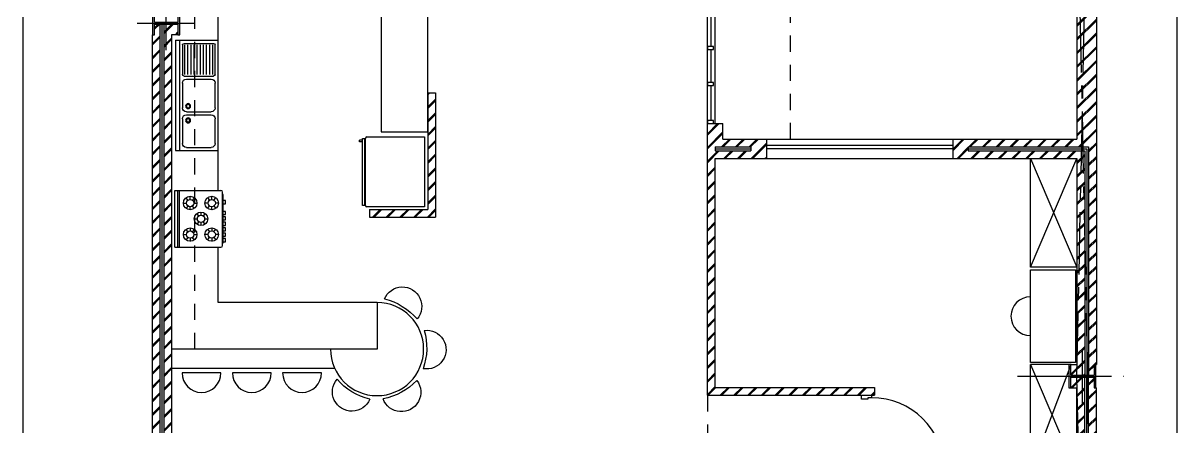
# Model space of a CAD drawing. Header units: inches. Extents: x 10.7 to 41.1, y 27.3 to 57.7.
# Drawn here: x 21.47 to 30.38, y 49.86 to 52.98 of the extents above; entities that cross this region are included whole.
import ezdxf

# ---------------------------------------------------------------- set-up
doc = ezdxf.new("R2010")
doc.units = ezdxf.units.IN
doc.header["$MEASUREMENT"] = 0
doc.linetypes.add('ACAD_ISO04W100', pattern=[30, 24, -3, 0, -3])
doc.linetypes.add('HIDDEN', pattern=[0.375, 0.25, -0.125])
for name, color, linetype in [('1', 1, 'Continuous'), ('2', 2, 'Continuous'), ('4', 4, 'Continuous'), ('6', 6, 'Continuous'), ('ax', 1, 'Continuous'), ('badband', 3, 'Continuous'), ('ct', 5, 'Continuous'), ('DIM', 2, 'Continuous'), ('DOOR', 1, 'Continuous'), ('DOR', 2, 'Continuous'), ('FUR', 7, 'Continuous'), ('HATCH', 1, 'Continuous'), ('PLM', 7, 'Continuous'), ('WALL', 4, 'Continuous')]:
    doc.layers.add(name, color=color, linetype=linetype)
doc.layers.get('DIM').off()
doc.linetypes.add('BATTING', pattern='A,0.0001,-0.1,[134,ltypeshp.shx,S=0.1,R=0,X=-0.1,Y=0],-0.2,[134,ltypeshp.shx,S=0.1,R=180,X=0.1,Y=0],-0.1', length=0.4001)
pattern_1 = [(45, (-1799.7073, -14817.482876), (-0.0530330086, 0.0530330086), []), (45, (-1799.6953, -14817.482876), (-0.0530330086, 0.0530330086), [])]

# ---------------------------------------------------------------- blocks, each defined once
blk = doc.blocks.new('PROR')
at = {"layer": 'DOOR'}
for p, q in [((-3.2, 0), (-3.2, -4.8)), ((0, 0), (-3.2, 0)), ((0, -1.5), (0, 0)), ((-5, -4.8), (-5, -13)), ((-3.2, -4.8), (-5, -4.8)), ((-5, -13), (0, -13)), ((0, -13), (0, -11.5))]:
    blk.add_line(p, q, dxfattribs=at)
blk = doc.blocks.new('MEH')
at = {"layer": 'DOR', "color": 1}
for p, q in [((-0.017, 0), (0, 0)), ((0.02, 0), (-0.017, 0)), ((0, 0.013), (0, -0.013)), ((0, 0), (0, 0.013)), ((0, 0), (0.02, 0))]:
    blk.add_line(p, q, dxfattribs=at)
blk.add_circle((0, 0), 0.00745, dxfattribs=at)
blk = doc.blocks.new('PROL')
at = {"layer": 'DOOR'}
for p, q in [((0, -1.5), (0, 0)), ((0, 0), (3.2, 0)), ((3.2, 0), (3.2, -4.8)), ((0, -13), (0, -11.5)), ((5, -13), (0, -13)), ((3.2, -4.8), (5, -4.8)), ((5, -4.8), (5, -13))]:
    blk.add_line(p, q, dxfattribs=at)
blk = doc.blocks.new('DOOR-1')
at = {"layer": 'DOR'}
for p, q in [((0.13, 0.072), (0.13, 0.032)), ((1.07, 0.072), (0.13, 0.072)), ((0.13, 0.032), (1.07, 0.032)), ((1.07, 0.032), (1.07, 0.072))]:
    blk.add_line(p, q, dxfattribs=at)
blk.add_arc((0.13, 0.032), 0.936, 1.1019, 90.0106, dxfattribs=at)
at = {"layer": 'WALL'}
for p, q in [((0, 1), (0.115, 1)), ((0, 0), (0.115, 0))]:
    blk.add_line(p, q, dxfattribs=at)
at = {"layer": 'DOR', "xscale": 0.01, "yscale": 0.01, "zscale": 0.01, "rotation": 270}
for name, p in [('PROL', (0.13, 1)), ('PROR', (0.13, 0))]:
    blk.add_blockref(name, p, dxfattribs=at)
at = {"layer": 'DOR', "rotation": 270}
blk.add_blockref('MEH', (0.138, 0.024), dxfattribs=at)
blk = doc.blocks.new('DOOR-100')
at = {"layer": 'DIM', "rotation": 90}
blk.add_blockref('DOOR-1', (0, 0), dxfattribs=at)
blk = doc.blocks.new('freez-c')
at = {"layer": 'FUR', "color": 11}
for p, q in [((-0.745, 0.9), (0, 0.9)), ((0, 0.9), (0, 0)), ((-0.8, 0.857), (-0.84, 0.857)), ((-0.84, 0.838), (-0.84, 0.857)), ((-0.8, 0.838), (-0.84, 0.838)), ((-0.8, 0.882), (-0.772, 0.882)), ((-0.8, 0.018), (-0.8, 0.882)), ((-0.772, 0.018), (-0.772, 0.882)), ((-0.763, 0.018), (-0.763, 0.882)), ((-0.772, 0.018), (-0.8, 0.018)), ((0, 0), (-0.745, 0))]:
    blk.add_line(p, q, dxfattribs=at)
for centre, start, end in [((-0.745, 0.882), 90, 180), ((-0.745, 0.018), 180, 270)]:
    blk.add_arc(centre, 0.0184, start, end, dxfattribs=at)
blk = doc.blocks.new('KIT4')
at = {"layer": 'FUR', "color": 11}
for p, q in [((-0.365, -0.05), (0.365, -0.05)), ((-0.365, -0.05), (-0.365, -0.645)), ((-0.365, -0.09), (0.365, -0.09)), ((-0.365, -0.11), (0.365, -0.11)), ((0.365, -0.05), (0.365, -0.645)), ((-0.25, -0.249), (-0.29, -0.249)), ((-0.24, -0.22), (-0.272, -0.196)), ((-0.272, -0.301), (-0.24, -0.277)), ((-0.203, -0.162), (-0.203, -0.202)), ((-0.203, -0.296), (-0.203, -0.336)), ((-0.166, -0.22), (-0.134, -0.196)), ((-0.134, -0.301), (-0.166, -0.277)), ((-0.116, -0.249), (-0.156, -0.249)), ((0.116, -0.249), (0.156, -0.249)), ((0.166, -0.22), (0.134, -0.196)), ((0.134, -0.301), (0.166, -0.277)), ((0.203, -0.162), (0.203, -0.202)), ((0.203, -0.296), (0.203, -0.336)), ((0.24, -0.22), (0.272, -0.196)), ((0.272, -0.301), (0.24, -0.277)), ((0.25, -0.249), (0.29, -0.249)), ((-0.203, -0.479), (-0.203, -0.439)), ((-0.047, -0.388), (-0.087, -0.388)), ((-0.037, -0.359), (-0.069, -0.335)), ((-0.069, -0.44), (-0.037, -0.416)), ((0, -0.301), (0, -0.341)), ((0, -0.434), (0, -0.474)), ((0.037, -0.359), (0.069, -0.335)), ((0.069, -0.44), (0.037, -0.416)), ((0.087, -0.388), (0.047, -0.388)), ((0.203, -0.479), (0.203, -0.439)), ((-0.25, -0.526), (-0.29, -0.526)), ((-0.272, -0.474), (-0.24, -0.498)), ((-0.24, -0.555), (-0.272, -0.579)), ((-0.203, -0.613), (-0.203, -0.573)), ((-0.134, -0.474), (-0.166, -0.498)), ((-0.166, -0.555), (-0.134, -0.579)), ((-0.116, -0.526), (-0.156, -0.526)), ((0.116, -0.526), (0.156, -0.526)), ((0.134, -0.474), (0.166, -0.498)), ((0.166, -0.555), (0.134, -0.579)), ((0.203, -0.613), (0.203, -0.573)), ((0.272, -0.474), (0.24, -0.498)), ((0.24, -0.555), (0.272, -0.579)), ((0.25, -0.526), (0.29, -0.526)), ((-0.345, -0.665), (0.345, -0.665)), ((-0.312, -0.675), (-0.312, -0.665)), ((-0.312, -0.675), (0.312, -0.675)), ((-0.295, -0.675), (-0.295, -0.703)), ((-0.295, -0.703), (-0.254, -0.703)), ((-0.254, -0.703), (-0.254, -0.675)), ((-0.225, -0.675), (-0.225, -0.703)), ((-0.225, -0.703), (-0.184, -0.703)), ((-0.184, -0.703), (-0.184, -0.675)), ((-0.155, -0.675), (-0.155, -0.703)), ((-0.155, -0.703), (-0.114, -0.703)), ((-0.114, -0.703), (-0.114, -0.675)), ((-0.085, -0.675), (-0.085, -0.703)), ((-0.085, -0.703), (-0.044, -0.703)), ((-0.044, -0.703), (-0.044, -0.675)), ((-0.015, -0.675), (-0.015, -0.703)), ((-0.015, -0.703), (0.026, -0.703)), ((0.026, -0.703), (0.026, -0.675)), ((0.055, -0.675), (0.055, -0.703)), ((0.055, -0.703), (0.096, -0.703)), ((0.096, -0.703), (0.096, -0.675)), ((0.195, -0.675), (0.195, -0.703)), ((0.195, -0.703), (0.236, -0.703)), ((0.236, -0.703), (0.236, -0.675)), ((0.312, -0.675), (0.312, -0.665))]:
    blk.add_line(p, q, dxfattribs=at)
for centre, radius in [((-0.203, -0.249), 0.0869), ((-0.203, -0.249), 0.0469), ((0.203, -0.249), 0.0869), ((0.203, -0.249), 0.0469), ((-0.203, -0.526), 0.0869), ((0, -0.388), 0.0869), ((0, -0.388), 0.0469), ((0.203, -0.526), 0.0869), ((-0.203, -0.526), 0.0469), ((0.203, -0.526), 0.0469)]:
    blk.add_circle(centre, radius, dxfattribs=at)
for centre, start, end in [((-0.345, -0.645), 180, 270), ((0.345, -0.645), 270, 0)]:
    blk.add_arc(centre, 0.02, start, end, dxfattribs=at)
blk = doc.blocks.new('sink-aa')
at = {"layer": 'PLM', "color": 2}
for p, q in [((-1.42, 0.55), (0, 0.55)), ((-1.42, 0.55), (-1.42, 0)), ((-1.42, 0.5), (0, 0.5)), ((-1.36, 0.46), (-0.98, 0.46)), ((-0.87, 0.46), (-0.55, 0.46)), ((-0.41, 0.46), (-0.09, 0.46)), ((0, 0.55), (0, 0)), ((-1.38, 0.44), (-1.38, 0.06)), ((-0.96, 0.44), (-0.96, 0.06)), ((-0.92, 0.41), (-0.92, 0.09)), ((-0.5, 0.41), (-0.5, 0.09)), ((-0.46, 0.41), (-0.46, 0.09)), ((-0.04, 0.41), (-0.04, 0.09)), ((0, 0), (-1.42, 0)), ((-0.98, 0.04), (-1.36, 0.04)), ((-0.55, 0.04), (-0.87, 0.04)), ((-0.09, 0.04), (-0.41, 0.04))]:
    blk.add_line(p, q, dxfattribs=at)
at = {"layer": 'PLM', "color": 1}
for p, q in [((-0.98, 0.43), (-1.36, 0.43)), ((-0.98, 0.39), (-1.36, 0.39)), ((-0.98, 0.35), (-1.36, 0.35)), ((-0.98, 0.31), (-1.36, 0.31)), ((-0.98, 0.27), (-1.36, 0.27)), ((-0.98, 0.23), (-1.36, 0.23)), ((-0.98, 0.19), (-1.36, 0.19)), ((-0.98, 0.15), (-1.36, 0.15)), ((-0.98, 0.11), (-1.36, 0.11)), ((-0.98, 0.07), (-1.36, 0.07))]:
    blk.add_line(p, q, dxfattribs=at)
at = {"layer": 'PLM', "color": 2}
for centre, radius in [((-0.572, 0.388), 0.032), ((-0.572, 0.388), 0.022), ((-0.388, 0.388), 0.032), ((-0.388, 0.388), 0.022)]:
    blk.add_circle(centre, radius, dxfattribs=at)
for centre, radius, start, end in [((-1.36, 0.44), 0.02, 90, 180), ((-0.98, 0.44), 0.02, 0, 90), ((-0.87, 0.41), 0.05, 90, 180), ((-0.55, 0.41), 0.05, 0, 90), ((-0.41, 0.41), 0.05, 90, 180), ((-0.09, 0.41), 0.05, 0, 90), ((-1.36, 0.06), 0.02, 180, 270), ((-0.98, 0.06), 0.02, 270, 0), ((-0.87, 0.09), 0.05, 180, 270), ((-0.55, 0.09), 0.05, 270, 0), ((-0.41, 0.09), 0.05, 180, 270), ((-0.09, 0.09), 0.05, 270, 0)]:
    blk.add_arc(centre, radius, start, end, dxfattribs=at)
blk = doc.blocks.new('sec-3')
at = {"layer": 'ct', "color": 1}
for p, q in [((0, -0.35), (0, 0.35)), ((-0.375, 0), (0.375, 0))]:
    blk.add_line(p, q, dxfattribs=at)
at = {"layer": 'ct'}
for p, q in [((-0.15, 0.15), (-0.175, 0.15)), ((-0.175, 0.15), (-0.175, -0.15)), ((-0.15, 0.012), (-0.15, 0.15)), ((0.175, 0.15), (0.15, 0.15)), ((0.15, 0.15), (0.15, 0.012)), ((0.175, -0.15), (0.175, 0.15)), ((-0.15, 0.012), (0.15, 0.012)), ((-0.15, -0.012), (0.15, -0.012)), ((-0.15, -0.15), (-0.15, -0.012)), ((0.15, -0.012), (0.15, -0.15)), ((-0.175, -0.15), (-0.15, -0.15)), ((0.15, -0.15), (0.175, -0.15))]:
    blk.add_line(p, q, dxfattribs=at)

msp = doc.modelspace()

# ---------------------------------------------------------------- hatches: boundary and pattern name
at = {"layer": 'HATCH', "ltscale": 0.3}
h = msp.add_hatch(dxfattribs=at)
h.set_pattern_fill('WALLINSIDE', color=256, scale=0.6, style=0)
h.set_pattern_definition(pattern_1)
h.paths.add_polyline_path([(27.1803, 54.0671), (27.013, 54.0671), (27.013, 53.9471), (27.7374, 53.9471), (29.1573, 53.9471), (29.1573, 54.0671)])
h.paths.add_polyline_path([(26.0223, 54.0671), (26.0223, 53.9531), (26.1423, 53.9531), (26.1423, 54.0341), (26.1603, 54.0341), (26.1603, 53.9441), (26.1723, 53.9441), (26.1723, 53.9471), (26.467, 53.9471), (26.467, 54.0671)])
h.paths.add_polyline_path([(25.9023, 54.0341), (25.9023, 53.9531), (26.0223, 53.9531), (26.0223, 54.0671), (26.0193, 54.0671), (26.0193, 54.1541), (25.8723, 54.1541), (25.8723, 54.0341)])
h.paths.add_polyline_path([(26.1123, 53.4341), (26.0223, 53.4341), (26.0223, 53.3141), (26.2743, 53.3141), (26.2743, 53.4341), (26.1723, 53.4341), (26.1723, 53.9441), (26.1603, 53.9441), (26.1603, 53.8541), (26.1423, 53.8541), (26.1423, 53.9351), (26.0223, 53.9351), (26.0223, 53.8541), (26.1123, 53.8541)])
h.paths.add_polyline_path([(25.7823, 53.4341), (25.7823, 53.3141), (26.0223, 53.3141), (26.0223, 53.4341)])
h.paths.add_polyline_path([(26.7543, 50.1071), (28.0462, 50.1071), (28.0462, 50.1671), (26.8143, 50.1671), (26.8143, 51.9371), (27.2103, 51.9371), (27.2103, 52.0871), (26.8743, 52.0871), (26.8743, 52.2071), (26.7543, 52.2071)])
h.paths.add_polyline_path([(26.8143, 52.0271), (27.0903, 52.0271), (27.0903, 51.9971), (26.8143, 51.9971)], flags=16)
h = msp.add_hatch(dxfattribs=at)
h.set_pattern_fill('WALLINSIDE', color=256, scale=0.6, style=0)
h.set_pattern_definition(pattern_1)
h.paths.add_polyline_path([(29.7603, 53.5704), (29.6103, 53.5704), (29.6103, 52.0871), (28.6503, 52.0871), (28.6503, 51.9371), (29.6103, 51.9371), (29.6103, 50.3441), (29.5653, 50.3441), (29.5623, 50.3361), (29.5623, 50.2616), (29.6703, 50.2616), (29.6703, 51.9971), (28.7703, 51.9971), (28.7703, 52.0271), (29.7003, 52.0271), (29.7003, 50.2616), (29.7423, 50.2616), (29.7423, 50.3441), (29.7603, 50.3441)])
h = msp.add_hatch(dxfattribs=at)
h.set_pattern_fill('WALLINSIDE', color=256, scale=0.6, style=0)
h.set_pattern_definition(pattern_1)
h.paths.add_polyline_path([(22.6143, 52.8941), (22.6623, 52.8941), (22.6623, 52.9766), (22.5543, 52.9766), (22.5543, 49.6016), (22.6623, 49.6016), (22.6623, 49.6841), (22.6143, 49.6841)])
h.paths.add_polyline_path([(22.5243, 52.9766), (22.4823, 52.9766), (22.4823, 52.8941), (22.4643, 52.8941), (22.4643, 49.6841), (22.4673, 49.6841), (22.4823, 49.6841), (22.4823, 49.6016), (22.5243, 49.6016)])
h = msp.add_hatch(dxfattribs=at)
h.set_pattern_fill('WALLINSIDE', color=256, scale=0.6, style=0)
h.set_pattern_definition([(45, (-1739.7073, -14817.482876), (-0.0530330086, 0.0530330086), []), (45, (-1739.6953, -14817.482876), (-0.0530330086, 0.0530330086), [])])
h.paths.add_polyline_path([(24.6543, 52.4441), (24.5943, 52.4441), (24.5943, 52.1441), (24.5943, 51.5441), (24.1443, 51.5441), (24.1443, 51.4841), (24.6543, 51.4841)])
h = msp.add_hatch(dxfattribs=at)
h.set_pattern_fill('WALLINSIDE', color=256, scale=0.6, style=0)
h.set_pattern_definition(pattern_1)
h.paths.add_polyline_path([(29.6703, 50.2466), (29.5623, 50.2466), (29.5623, 50.1641), (29.6103, 50.1641), (29.6103, 49.5071), (29.0703, 49.5071), (29.0703, 49.4524), (29.0703, 49.4471), (29.6103, 49.4471), (29.6103, 48.0563), (28.5303, 48.0563), (28.5303, 49.4471), (28.5903, 49.4471), (28.5903, 49.4524), (28.5903, 49.5071), (27.9543, 49.5071), (27.9543, 49.4471), (28.4703, 49.4471), (28.4703, 48.0563), (28.4703, 47.6381), (28.5303, 47.6381), (28.5303, 47.9963), (29.6103, 47.9963), (29.6103, 45.9941), (29.5623, 45.9941), (29.5623, 45.9086), (29.6703, 45.9086)])
h.paths.add_polyline_path([(29.7603, 50.1641), (29.7573, 50.1641), (29.7423, 50.1641), (29.7423, 50.2466), (29.7003, 50.2466), (29.7003, 45.9086), (29.7423, 45.9086), (29.7423, 45.9941), (29.7543, 45.9941), (29.7603, 45.9941)])

# ---------------------------------------------------------------- linework, layer by layer
for p, q in [((21.4663, 44.4753), (21.4663, 57.7142)), ((30.3827, 57.7142), (30.3827, 44.2144))]:
    msp.add_line(p, q)
at = {"layer": '1', "linetype": 'HIDDEN', "ltscale": 0.5}
for p, q in [((27.3963, 52.0871), (27.3963, 53.9471)), ((22.7943, 50.4641), (22.7943, 53.3141)), ((26.7543, 50.1071), (26.7543, 49.4471))]:
    msp.add_line(p, q, dxfattribs=at)
at = {"layer": '1', "ltscale": 0.5}
for p, q in [((26.7543, 52.2071), (26.7543, 53.3921)), ((26.7843, 52.8026), (26.7843, 53.0554)), ((26.7843, 52.5259), (26.7843, 52.7786)), ((26.7843, 52.2311), (26.7843, 52.5019)), ((27.2103, 52.0391), (28.6503, 52.0391)), ((27.2103, 52.0151), (28.6503, 52.0151)), ((29.2503, 51.0971), (29.6103, 51.9371)), ((29.2503, 51.9371), (29.6103, 51.0971)), ((29.2503, 49.5071), (29.5653, 50.3441)), ((29.2503, 50.3441), (29.6103, 49.5071))]:
    msp.add_line(p, q, dxfattribs=at)
at = {"layer": '1', "linetype": 'BATTING', "ltscale": 0.06}
for p, q in [((22.5393, 52.9766), (22.5393, 49.6016)), ((26.8143, 52.0121), (27.0903, 52.0121)), ((28.7703, 52.0121), (29.6853, 52.0121)), ((29.6853, 52.0121), (29.6853, 50.2616)), ((29.6853, 45.9086), (29.6853, 50.2466))]:
    msp.add_line(p, q, dxfattribs=at)
at = {"layer": '1', "ltscale": 0.3}
for points in [[(26.7543, 52.8026), (26.7543, 52.7786), (26.8023, 52.7786), (26.8023, 52.8026)], [(26.7543, 52.5259), (26.7543, 52.5019), (26.8023, 52.5019), (26.8023, 52.5259)], [(26.7543, 52.2311), (26.7543, 52.2071), (26.8023, 52.2071), (26.8023, 52.2311)]]:
    msp.add_lwpolyline(points, close=True, dxfattribs=at)
at = {"layer": '2', "ltscale": 0.5}
for p, q in [((26.8143, 52.2071), (26.8143, 53.4041)), ((22.9743, 51.6901), (22.9743, 53.3141)), ((24.2343, 53.3141), (24.2343, 52.1441)), ((24.5943, 52.1441), (24.5943, 53.3141)), ((24.2343, 52.1441), (24.5943, 52.1441)), ((27.2103, 52.0871), (28.6503, 52.0871)), ((27.2103, 51.9371), (28.6503, 51.9371)), ((29.2503, 51.0971), (29.2503, 51.9371)), ((22.9743, 50.8241), (22.9743, 51.2518)), ((29.6103, 51.0971), (29.2503, 51.0971)), ((24.2017, 50.8241), (22.9743, 50.8241)), ((24.2017, 50.8241), (24.2017, 50.4641)), ((24.2017, 50.4641), (22.6143, 50.4641)), ((23.8744, 50.3141), (22.6143, 50.3141)), ((29.2503, 49.5071), (29.2503, 50.3441)), ((29.5653, 50.3441), (29.2503, 50.3441)), ((22.9954, 50.2792), (22.6954, 50.2792)), ((23.3839, 50.2792), (23.0839, 50.2792)), ((23.7723, 50.2792), (23.4723, 50.2792))]:
    msp.add_line(p, q, dxfattribs=at)
at = {"layer": '2', "ltscale": 0.3}
for p, q in [((22.5243, 52.9766), (22.5243, 49.6016)), ((22.5543, 52.9766), (22.5543, 49.6016)), ((26.8143, 52.0271), (27.0903, 52.0271)), ((26.8143, 52.0271), (26.8143, 51.9971)), ((26.8143, 51.9971), (27.0903, 51.9971)), ((27.0903, 52.0271), (27.0903, 51.9971)), ((28.7703, 52.0271), (29.7003, 52.0271)), ((28.7703, 52.0271), (28.7703, 51.9971)), ((28.7703, 51.9971), (29.6703, 51.9971)), ((29.6703, 51.9971), (29.6703, 50.2616)), ((29.7003, 52.0271), (29.7003, 50.2616)), ((29.6703, 45.9086), (29.6703, 50.2466)), ((29.7003, 45.9086), (29.7003, 50.2466))]:
    msp.add_line(p, q, dxfattribs=at)
at = {"layer": '2', "ltscale": 0.5}
msp.add_lwpolyline([(29.2503, 51.0778), (29.598, 51.0778), (29.598, 50.3592), (29.2503, 50.3592)], close=True, dxfattribs=at)
for points in [[(24.2584, 50.8518, -1.170844), (24.5109, 50.6967)], [(24.2584, 50.8518, -0.15838), (24.5109, 50.6967, -0.15838)], [(24.5658, 50.6088, -1.170844), (24.5577, 50.3126)], [(24.5658, 50.6088, -0.15838), (24.5577, 50.3126, -0.15838)], [(24.145, 50.0765, -1.170844), (23.8926, 50.2316)], [(24.145, 50.0765, -0.15838), (23.8926, 50.2316, -0.15838)], [(24.5091, 50.2212, -0.15838), (24.2485, 50.0801, -0.15838)], [(24.5091, 50.2212, -1.170844), (24.2485, 50.0801)]]:
    msp.add_lwpolyline(points, format="xyb", dxfattribs=at)
for centre, radius, start, end in [((24.2017, 50.4641), 0.36, 180, 90), ((29.2503, 50.7179), 0.15, 90, 270)]:
    msp.add_arc(centre, radius, start, end, dxfattribs=at)
at = {"layer": '2', "ltscale": 0.3}
for centre in [(22.8454, 50.2792), (23.2339, 50.2792), (23.6223, 50.2792)]:
    msp.add_arc(centre, 0.15, 180, 0, dxfattribs=at)
at = {"layer": '4', "ltscale": 0.3}
for p, q in [((29.7603, 54.2441), (29.7603, 50.3441)), ((29.6103, 53.9471), (29.6103, 52.0871)), ((22.6593, 52.8941), (22.6143, 52.8941)), ((29.6103, 51.9371), (29.6103, 50.3441)), ((29.5623, 50.3441), (29.6103, 50.3441)), ((29.7573, 50.3441), (29.7603, 50.3441)), ((29.5623, 50.1641), (29.6103, 50.1641)), ((29.6103, 49.5071), (29.6103, 50.1641)), ((29.7573, 50.1641), (29.7603, 50.1641)), ((29.7603, 45.9941), (29.7603, 50.1641))]:
    msp.add_line(p, q, dxfattribs=at)
at = {"layer": '4', "ltscale": 0.5}
for p, q in [((22.4643, 52.8941), (22.4643, 49.6841)), ((22.4673, 52.8941), (22.4643, 52.8941)), ((22.6143, 52.8941), (22.6143, 49.6841)), ((24.5943, 52.4441), (24.5943, 51.5441)), ((24.5943, 52.4441), (24.6543, 52.4441)), ((24.6543, 52.4441), (24.6543, 51.4841)), ((26.7543, 50.1071), (26.7543, 52.2071)), ((26.7543, 52.2071), (26.8743, 52.2071)), ((26.8743, 52.0871), (26.8743, 52.2071)), ((26.8743, 52.0871), (27.2103, 52.0871)), ((27.2103, 52.0871), (27.2103, 51.9371)), ((28.6503, 52.0871), (29.6103, 52.0871)), ((28.6503, 52.0871), (28.6503, 51.9371)), ((26.8143, 50.1671), (26.8143, 51.9371)), ((26.8143, 51.9371), (27.2103, 51.9371)), ((28.6503, 51.9371), (29.6103, 51.9371)), ((24.1443, 51.5441), (24.5943, 51.5441)), ((24.1443, 51.5441), (24.1443, 51.4841)), ((24.1443, 51.4841), (24.6543, 51.4841)), ((26.8143, 50.1671), (28.0462, 50.1671)), ((28.0462, 50.1671), (28.0462, 50.1071)), ((26.7543, 50.1071), (28.0462, 50.1071))]:
    msp.add_line(p, q, dxfattribs=at)
at = {"layer": 'ax', "linetype": 'ACAD_ISO04W100', "ltscale": 0.03}
msp.add_line((29.1511, 50.2541), (29.9713, 50.2541), dxfattribs=at)
at = {"layer": 'badband', "linetype": 'ACAD_ISO04W100', "ltscale": 0.02}
for p, q in [((29.6943, 50.2616), (29.6103, 54.3266)), ((29.6103, 50.2616), (29.6943, 54.3266)), ((29.6943, 45.9116), (29.6103, 50.2466)), ((29.6103, 45.9116), (29.6943, 50.2466))]:
    msp.add_line(p, q, dxfattribs=at)

# ---------------------------------------------------------------- block references
at = {"ltscale": 0.3, "xscale": -0.6, "yscale": 0.6, "zscale": 0.6, "rotation": 90}
msp.add_blockref('sink-aa', (22.9743, 51.9988), dxfattribs=at)
at = {"ltscale": 0.3, "xscale": 0.6, "yscale": 0.6, "zscale": 0.6}
msp.add_blockref('freez-c', (24.5693, 51.5636), dxfattribs=at)
at = {"ltscale": 0.5, "xscale": 0.6, "yscale": 0.6, "zscale": 0.6, "rotation": 269.9999999997134}
msp.add_blockref('DOOR-100', (27.9453, 49.5071), dxfattribs=at)
at = {"layer": '6', "xscale": 0.6, "yscale": 0.6, "zscale": 0.6, "rotation": 90}
msp.add_blockref('KIT4', (22.6083, 51.4709), dxfattribs=at)
at = {"layer": 'ct', "xscale": 0.6, "yscale": 0.6, "zscale": 0.6}
for p in [(22.5723, 52.9841), (29.6523, 50.2541)]:
    msp.add_blockref('sec-3', p, dxfattribs=at)

doc.saveas('drawing.dxf')
